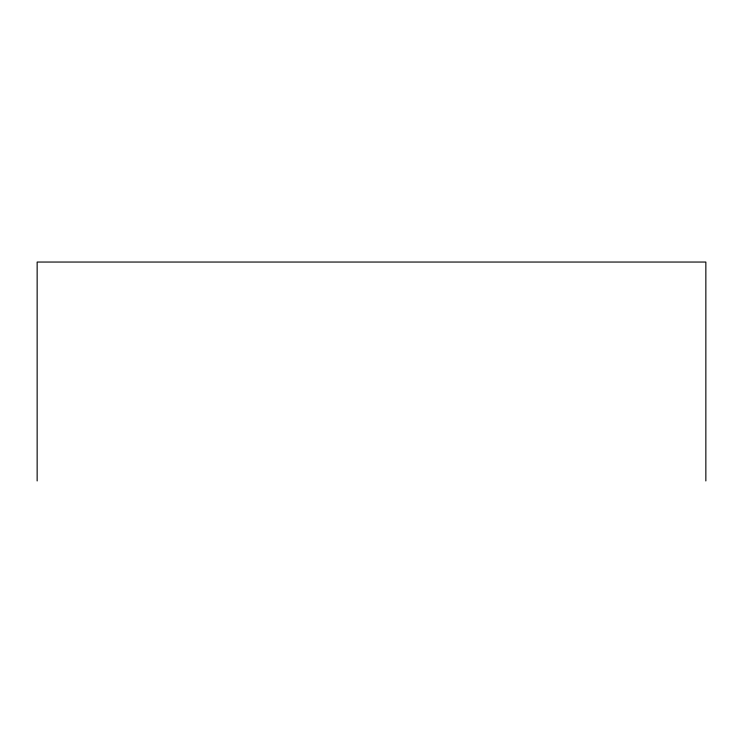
<?xml version="1.0" encoding="UTF-8"?>
<svg xmlns="http://www.w3.org/2000/svg" width="743" height="743" viewBox="0 0 743 743"><rect width="100%" height="100%" fill="white"/><g stroke="black" fill="none" stroke-linecap="round" stroke-linejoin="round"><path stroke-width="1.11" d="M705.85 480.953L705.85 262.047L37.15 262.047L37.15 480.953"/></g></svg>
